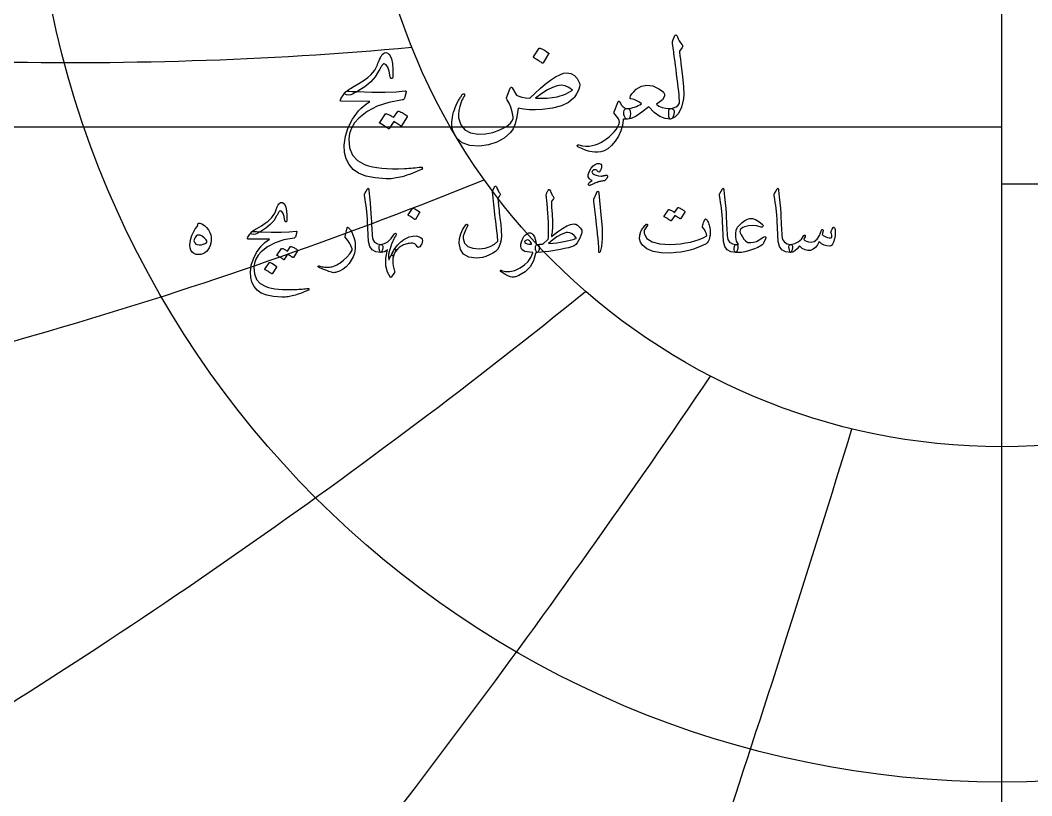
# Model space of a CAD drawing. Header units: millimetres. Extents: x -68 to 68, y -68 to 70.
# Drawn here: x -44.36 to 1.36, y -44.48 to -9.44 of the extents above; entities that cross this region are included whole.
import ezdxf

# ---------------------------------------------------------------- set-up
doc = ezdxf.new("R2010")
doc.units = ezdxf.units.MM
for name, color, linetype in [('ENGRAVE', 7, 'Continuous'), ('ENGRAVE_FINE', 8, 'Continuous'), ('TEXT', 5, 'Continuous')]:
    doc.layers.add(name, color=color, linetype=linetype)

msp = doc.modelspace()

# ---------------------------------------------------------------- linework, layer by layer
at = {"layer": 'ENGRAVE'}
for points in [[(0, -67), (0, 67)], [(0, -67), (0, 67)], [(0, -67), (0, -28.7086)], [(0, -67), (0, -28.7086)]]:
    msp.add_lwpolyline(points, dxfattribs=at)
for radius in [67, 43.8575, 28.7086]:
    msp.add_circle((0, 0), radius, dxfattribs=at)
for centre, radius, start, end in [((-41.879, 156.2947), 167.6466, 261.619044, 275.209733), ((-101.0447, 175.0146), 206.7937, 281.18357, 292.056121), ((-190.4067, 190.4067), 272.8239, 300.820642, 308.975055), ((-349.6354, 201.8621), 406.0994, 320.514464, 325.950739), ((-779.7159, 208.9242), 808.4118, 340.2472961, 342.9654338)]:
    msp.add_arc(centre, radius, start, end, dxfattribs=at)
at = {"layer": 'ENGRAVE_FINE'}
msp.add_lwpolyline([(-65.467, -14.2502), (0, -14.2502)], dxfattribs=at)
msp.add_arc((0, 410.0077), 426.843, 270, 278.890801, dxfattribs=at)
at = {"layer": 'TEXT'}
for points in [[(-14.8793, -10.396), (-14.8433, -10.3092), (-14.8154, -10.2403), (-14.7954, -10.1894), (-14.7835, -10.1565), (-14.7742, -10.1355), (-14.7622, -10.1205), (-14.7475, -10.1116), (-14.7302, -10.1086), (-14.7106, -10.1119), (-14.6943, -10.1219), (-14.6813, -10.1385), (-14.6717, -10.1618), (-14.6274, -10.2759), (-14.5746, -10.3787), (-14.513, -10.4702), (-14.4428, -10.5503), (-14.4232, -10.576), (-14.4175, -10.6049), (-14.4259, -10.6372), (-14.4481, -10.6728), (-14.5652, -10.8378), (-14.5573, -10.9116), (-14.5493, -10.9841), (-14.5413, -11.0553), (-14.5333, -11.1252), (-14.5253, -11.1937), (-14.5173, -11.2609), (-14.5094, -11.3268), (-14.5014, -11.3913), (-14.4279, -11.9888), (-14.3829, -12.4558), (-14.3666, -12.7925), (-14.379, -12.9987), (-14.4794, -13.373), (-14.6105, -13.6494), (-14.7722, -13.8281), (-14.9644, -13.9089), (-14.9698, -13.9089), (-14.9751, -13.9089), (-14.9804, -13.9089), (-14.9857, -13.9089), (-15.0173, -13.879), (-15.0376, -13.8104), (-15.0466, -13.7033), (-15.0443, -13.5576), (-15.0393, -13.5037), (-15.0243, -13.4645), (-14.9994, -13.4398), (-14.9644, -13.4299), (-14.8294, -13.4029), (-14.7169, -13.354), (-14.6271, -13.2832), (-14.5599, -13.1903), (-14.5644, -13.0789), (-14.5726, -12.9522), (-14.5844, -12.8101), (-14.5998, -12.6528), (-14.6186, -12.4808), (-14.6404, -12.2948), (-14.6652, -12.0949), (-14.693, -11.881), (-14.7186, -11.6707), (-14.7422, -11.4818), (-14.7638, -11.3141), (-14.7835, -11.1678), (-14.8004, -11.0427), (-14.8141, -10.9389), (-14.8244, -10.8564), (-14.8314, -10.7952), (-14.8846, -10.4918), (-14.8863, -10.4619), (-14.8859, -10.4359), (-14.8836, -10.414), (-14.8793, -10.396)], [(-29.7186, -12.7592), (-29.687, -12.7221), (-29.6508, -12.6854), (-29.6098, -12.6489), (-29.5643, -12.6128), (-29.514, -12.5767), (-29.4592, -12.5403), (-29.3996, -12.5036), (-29.3354, -12.4665), (-29.0506, -12.2981), (-28.8191, -12.1498), (-28.6408, -12.0214), (-28.5157, -11.9129), (-28.4189, -11.8061), (-28.3361, -11.6934), (-28.2672, -11.5746), (-28.2123, -11.4499), (-28.1886, -11.3875), (-28.1651, -11.3281), (-28.142, -11.2717), (-28.1192, -11.2183), (-28.0971, -11.1686), (-28.0759, -11.1232), (-28.0558, -11.0821), (-28.0367, -11.0453), (-27.9944, -10.9825), (-27.9475, -10.9376), (-27.896, -10.9106), (-27.8398, -10.9016), (-27.7849, -10.9106), (-27.732, -10.9376), (-27.6811, -10.9825), (-27.6322, -11.0453), (-27.5713, -11.1891), (-27.5324, -11.3966), (-27.5154, -11.6681), (-27.5204, -12.0034), (-27.5237, -12.0337), (-27.5337, -12.0553), (-27.5503, -12.0683), (-27.5736, -12.0726), (-27.5976, -12.0679), (-27.6162, -12.054), (-27.6295, -12.0307), (-27.6375, -11.9981), (-27.6784, -11.7419), (-27.7373, -11.559), (-27.8141, -11.4492), (-27.909, -11.4126), (-27.9332, -11.4169), (-27.9582, -11.4299), (-27.9838, -11.4515), (-28.0101, -11.4818), (-28.0217, -11.4999), (-28.0354, -11.5224), (-28.051, -11.5492), (-28.0686, -11.5803), (-28.0883, -11.6157), (-28.1099, -11.6554), (-28.1335, -11.6995), (-28.1591, -11.7479), (-28.3115, -11.9974), (-28.5184, -12.2296), (-28.7799, -12.4445), (-29.0959, -12.6421), (-29.0992, -12.6441), (-29.1092, -12.6501), (-29.1258, -12.6601), (-29.1491, -12.6741), (-29.1791, -12.692), (-29.2156, -12.714), (-29.2589, -12.7399), (-29.3088, -12.7699), (-29.4142, -12.8171), (-29.5177, -12.8311), (-29.6192, -12.8118), (-29.7186, -12.7592)], [(-20.9044, -10.71), (-20.8978, -10.7034), (-20.8885, -10.6994), (-20.8765, -10.698), (-20.8619, -10.6994), (-20.7584, -10.7413), (-20.6609, -10.7925), (-20.5694, -10.8531), (-20.484, -10.9229), (-20.4756, -10.9336), (-20.472, -10.9442), (-20.473, -10.9549), (-20.4786, -10.9655), (-20.7288, -11.37), (-20.7381, -11.3797), (-20.7501, -11.382), (-20.7647, -11.377), (-20.782, -11.3647), (-20.797, -11.3541), (-20.8206, -11.3381), (-20.8529, -11.3168), (-20.8938, -11.2902), (-20.944, -11.2582), (-21.0042, -11.221), (-21.0744, -11.1784), (-21.1546, -11.1305), (-21.1652, -11.1225), (-21.1706, -11.1145), (-21.1706, -11.1066), (-21.1652, -11.0986)], [(-19.659, -11.8171), (-19.4733, -11.8444), (-19.3156, -11.9316), (-19.1859, -12.0786), (-19.0841, -12.2855), (-19.0728, -12.3647), (-19.0815, -12.4532), (-19.1101, -12.551), (-19.1586, -12.6581), (-19.2145, -12.7612), (-19.2651, -12.847), (-19.3103, -12.9156), (-19.3502, -12.9668), (-19.5831, -13.1584), (-19.8985, -13.3074), (-20.2963, -13.4139), (-20.7767, -13.4778), (-21.0658, -13.4917), (-21.3422, -13.4857), (-21.606, -13.4598), (-21.8572, -13.4139), (-21.9164, -13.8041), (-21.9929, -14.1178), (-22.0867, -14.355), (-22.1978, -14.5157), (-22.4892, -14.7635), (-22.8206, -14.9481), (-23.1918, -15.0695), (-23.603, -15.1278), (-24.0358, -15.1075), (-24.3814, -14.9827), (-24.6399, -14.7535), (-24.8112, -14.4199), (-24.8258, -14.3681), (-24.8378, -14.3141), (-24.8471, -14.2577), (-24.8538, -14.199), (-24.8571, -14.1383), (-24.8565, -14.0759), (-24.8518, -14.0119), (-24.8431, -13.9461), (-24.8245, -13.8299), (-24.8006, -13.7153), (-24.7713, -13.6023), (-24.7367, -13.4911), (-24.6971, -13.3818), (-24.6529, -13.2748), (-24.604, -13.1702), (-24.5504, -13.0679), (-24.5266, -13.0263), (-24.5032, -12.9868), (-24.48, -12.9492), (-24.4573, -12.9136), (-24.4351, -12.88), (-24.414, -12.8484), (-24.3939, -12.8188), (-24.3748, -12.7911), (-24.3611, -12.7755), (-24.3468, -12.7659), (-24.3318, -12.7622), (-24.3162, -12.7645), (-24.2996, -12.7709), (-24.2869, -12.7792), (-24.2783, -12.7895), (-24.2736, -12.8018), (-24.2723, -12.8158), (-24.2736, -12.8311), (-24.2776, -12.8477), (-24.2843, -12.8657), (-24.3232, -12.9245), (-24.3601, -12.9894), (-24.3951, -13.0603), (-24.428, -13.1371), (-24.4972, -13.3337), (-24.5398, -13.519), (-24.5557, -13.693), (-24.5451, -13.8557), (-24.4456, -14.1647), (-24.2643, -14.3893), (-24.0012, -14.5293), (-23.6562, -14.5849), (-23.3229, -14.5692), (-22.9989, -14.5064), (-22.6842, -14.3962), (-22.3788, -14.2389), (-22.2866, -14.1734), (-22.2071, -14.0939), (-22.1403, -14.0004), (-22.086, -13.8929), (-22.0797, -13.878), (-22.0767, -13.8597), (-22.0771, -13.838), (-22.0807, -13.8131), (-22.1276, -13.5749), (-22.1885, -13.366), (-22.2634, -13.1864), (-22.3522, -13.036), (-22.3698, -13.0084), (-22.3801, -12.9841), (-22.3831, -12.9631), (-22.3788, -12.9455), (-22.2138, -12.5091), (-22.1902, -12.4761), (-22.1672, -12.4625), (-22.1449, -12.4681), (-22.1233, -12.4931), (-21.9264, -12.8284), (-21.8209, -12.8783), (-21.6855, -12.9162), (-21.5202, -12.9422), (-21.3249, -12.9561), (-21.0931, -12.7303), (-20.8605, -12.521), (-20.6273, -12.3284), (-20.3935, -12.1524), (-20.1699, -12.0057), (-19.973, -11.9009), (-19.8027, -11.8381), (-19.659, -11.8171)], [(-29.1438, -12.6687), (-28.4608, -12.6927), (-27.8704, -12.6953), (-27.3724, -12.6767), (-26.9669, -12.6368), (-26.9544, -12.6353), (-26.9436, -12.6361), (-26.9344, -12.6393), (-26.9269, -12.6448), (-26.9214, -12.6523), (-26.9183, -12.6614), (-26.9175, -12.6722), (-26.919, -12.6847), (-26.9294, -12.7333), (-26.9396, -12.7778), (-26.9494, -12.8184), (-26.9589, -12.855), (-26.968, -12.8876), (-26.9768, -12.9162), (-26.9853, -12.9408), (-26.9935, -12.9615), (-27.0108, -12.9944), (-27.0307, -13.0187), (-27.0533, -13.0343), (-27.0786, -13.0413), (-27.6934, -13.1528), (-28.2283, -13.3274), (-28.6834, -13.5653), (-29.0586, -13.8663), (-29.2482, -14.0829), (-29.386, -14.3121), (-29.4718, -14.5539), (-29.5057, -14.8084), (-29.4731, -15.2079), (-29.3434, -15.5336), (-29.1165, -15.7854), (-28.7925, -15.9634), (-28.6245, -16.0173), (-28.4399, -16.0619), (-28.2386, -16.0971), (-28.0207, -16.1231), (-27.7865, -16.1401), (-27.5364, -16.1484), (-27.2702, -16.148), (-26.9881, -16.1391), (-26.8878, -16.1334), (-26.7892, -16.1271), (-26.6922, -16.1201), (-26.5969, -16.1124), (-26.504, -16.1041), (-26.414, -16.0951), (-26.327, -16.0855), (-26.243, -16.0752), (-26.2174, -16.0739), (-26.1991, -16.0805), (-26.1881, -16.0951), (-26.1844, -16.1178), (-26.1864, -16.144), (-26.1924, -16.1643), (-26.2024, -16.1786), (-26.2164, -16.187), (-26.3667, -16.2505), (-26.5091, -16.308), (-26.6435, -16.3596), (-26.7699, -16.4052), (-26.888, -16.4451), (-26.9975, -16.4797), (-27.0983, -16.509), (-27.1904, -16.5329), (-27.2771, -16.5506), (-27.3614, -16.5662), (-27.4434, -16.5798), (-27.5231, -16.5915), (-27.6007, -16.6005), (-27.6768, -16.6061), (-27.7511, -16.6084), (-27.8238, -16.6074), (-28.3201, -16.5689), (-28.734, -16.485), (-29.0653, -16.3559), (-29.3141, -16.1816), (-29.4967, -15.9637), (-29.6242, -15.7093), (-29.6963, -15.4182), (-29.7133, -15.0905), (-29.6611, -14.684), (-29.5363, -14.2895), (-29.3391, -13.9069), (-29.0693, -13.5363), (-28.9638, -13.4242), (-28.8444, -13.3168), (-28.711, -13.214), (-28.5636, -13.1158), (-29.8517, -13.1052), (-29.8826, -13.0919), (-29.8956, -13.0679), (-29.8906, -13.0333), (-29.8677, -12.9881), (-29.8244, -12.9222), (-29.7852, -12.863), (-29.7499, -12.8104), (-29.7186, -12.7645), (-29.6914, -12.7256), (-29.6681, -12.694), (-29.6488, -12.6697), (-29.6335, -12.6528), (-29.5989, -12.6498), (-29.5057, -12.6514), (-29.354, -12.6578), (-29.1438, -12.6687)], [(-19.3981, -12.6049), (-19.5615, -12.4804), (-19.7321, -12.4053), (-19.9101, -12.3793), (-20.0954, -12.4026), (-20.2963, -12.4735), (-20.5265, -12.5902), (-20.786, -12.7529), (-21.0748, -12.9615), (-20.5488, -12.9631), (-20.0941, -12.9043), (-19.7105, -12.7848), (-19.3981, -12.6049)], [(-14.9644, -13.4299), (-14.8866, -13.4415), (-14.834, -13.4764), (-14.8068, -13.5346), (-14.8048, -13.6161), (-14.8307, -13.7422), (-14.866, -13.833), (-14.9105, -13.8886), (-14.9644, -13.9089), (-15.2096, -13.8866), (-15.4554, -13.7878), (-15.7019, -13.6125), (-15.9491, -13.3607), (-16.2608, -13.6025), (-16.5253, -13.7745), (-16.7425, -13.8766), (-16.9125, -13.9089), (-16.9687, -13.8963), (-17.015, -13.8583), (-17.0512, -13.7951), (-17.0775, -13.7066), (-17.0852, -13.5895), (-17.0602, -13.5044), (-17.0027, -13.4511), (-16.9125, -13.4299), (-16.8305, -13.4219), (-16.7495, -13.4086), (-16.6695, -13.3899), (-16.5905, -13.366), (-16.5125, -13.3364), (-16.4355, -13.3008), (-16.3595, -13.2592), (-16.2844, -13.2116), (-16.3766, -13.1365), (-16.488, -13.0759), (-16.6188, -13.03), (-16.7688, -12.9987), (-16.7824, -12.9931), (-16.7914, -12.9814), (-16.7957, -12.9638), (-16.7954, -12.9402), (-16.7701, -12.8587), (-16.7156, -12.7685), (-16.6317, -12.6697), (-16.5186, -12.5623), (-16.2828, -12.4209), (-16.0329, -12.3693), (-15.7691, -12.4076), (-15.4914, -12.5357), (-15.3736, -12.6175), (-15.2918, -12.698), (-15.2459, -12.7772), (-15.2359, -12.855), (-15.2652, -12.9389), (-15.337, -13.0307), (-15.4515, -13.1305), (-15.6085, -13.2382), (-15.4964, -13.3221), (-15.3517, -13.382), (-15.1743, -13.4179), (-14.9644, -13.4299)], [(-17.514, -13.5789), (-17.349, -13.1531), (-17.3307, -13.1192), (-17.313, -13.1025), (-17.2961, -13.1032), (-17.2798, -13.1211), (-17.2352, -13.1957), (-17.1919, -13.2595), (-17.15, -13.3128), (-17.1094, -13.3553), (-17.0649, -13.3879), (-17.0163, -13.4112), (-16.9637, -13.4252), (-16.9072, -13.4299), (-16.8513, -13.4445), (-16.8114, -13.4884), (-16.7874, -13.5616), (-16.7794, -13.6641), (-16.7874, -13.7672), (-16.8114, -13.8424), (-16.8513, -13.8896), (-16.9072, -13.9089), (-16.9501, -13.9109), (-16.9937, -13.9116), (-17.0379, -13.9109), (-17.0828, -13.9089), (-17.0905, -13.9109), (-17.0975, -13.9169), (-17.1038, -13.9269), (-17.1094, -13.9408), (-17.138, -14.1927), (-17.2079, -14.4372), (-17.319, -14.6743), (-17.4714, -14.9042), (-17.6414, -15.1041), (-17.8054, -15.2515), (-17.9634, -15.3463), (-18.1154, -15.3886), (-18.2584, -15.3995), (-18.3895, -15.4005), (-18.5086, -15.3916), (-18.6157, -15.3726), (-18.6681, -15.358), (-18.7242, -15.3407), (-18.7839, -15.3207), (-18.8473, -15.2981), (-18.914, -15.2721), (-18.9836, -15.2422), (-19.0563, -15.2083), (-19.132, -15.1703), (-19.151, -15.1617), (-19.1653, -15.1517), (-19.1749, -15.1404), (-19.1799, -15.1278), (-19.1832, -15.1108), (-19.1826, -15.0972), (-19.1779, -15.0868), (-19.1693, -15.0799), (-19.158, -15.0735), (-19.1453, -15.0705), (-19.1314, -15.0709), (-19.116, -15.0745), (-18.9484, -15.1085), (-18.7914, -15.1251), (-18.645, -15.1244), (-18.5093, -15.1065), (-18.375, -15.071), (-18.2438, -15.0233), (-18.1156, -14.9633), (-17.9903, -14.8909), (-17.8677, -14.8066), (-17.7475, -14.7106), (-17.6296, -14.603), (-17.514, -14.4837), (-17.4271, -14.375), (-17.3583, -14.2668), (-17.3074, -14.1594), (-17.2744, -14.0526), (-17.2841, -13.9781), (-17.3237, -13.8929), (-17.3932, -13.7971), (-17.4927, -13.6907), (-17.51, -13.6677), (-17.5193, -13.6414), (-17.5206, -13.6118), (-17.514, -13.5789)], [(-27.2969, -13.5576), (-27.2902, -13.5509), (-27.2809, -13.547), (-27.2689, -13.5456), (-27.2543, -13.547), (-27.2019, -13.5666), (-27.1511, -13.5882), (-27.1021, -13.6118), (-27.0547, -13.6374), (-27.0086, -13.6654), (-26.9635, -13.696), (-26.9195, -13.7293), (-26.8764, -13.7652), (-26.8681, -13.7762), (-26.8644, -13.7878), (-26.8654, -13.8001), (-26.871, -13.8131), (-27.1265, -14.2176), (-27.1335, -14.2229), (-27.1438, -14.2229), (-27.1575, -14.2176), (-27.1744, -14.207), (-27.1861, -14.1971), (-27.205, -14.1837), (-27.2313, -14.1665), (-27.2649, -14.1457), (-27.3062, -14.121), (-27.3554, -14.0919), (-27.4126, -14.0584), (-27.4778, -14.0207), (-27.6801, -14.3347), (-27.6894, -14.3443), (-27.7014, -14.3467), (-27.716, -14.3417), (-27.7333, -14.3294), (-27.7483, -14.3187), (-27.7719, -14.3028), (-27.8042, -14.2815), (-27.8451, -14.2549), (-27.8953, -14.2229), (-27.9555, -14.1857), (-28.0257, -14.1431), (-28.1059, -14.0952), (-28.1142, -14.0872), (-28.1179, -14.0792), (-28.1169, -14.0712), (-28.1112, -14.0632), (-27.8504, -13.6747), (-27.8438, -13.668), (-27.8344, -13.6641), (-27.8225, -13.6627), (-27.8078, -13.6641), (-27.7632, -13.6785), (-27.72, -13.6953), (-27.6781, -13.7145), (-27.6375, -13.7359), (-27.5982, -13.7594), (-27.5603, -13.7845), (-27.5237, -13.8113), (-27.4885, -13.8397)], [(-17.9544, -16.6899), (-18.0064, -16.6997), (-18.0547, -16.7089), (-18.0992, -16.7176), (-18.14, -16.7259), (-18.1768, -16.7339), (-18.2094, -16.7418), (-18.2377, -16.7498), (-18.2618, -16.7578), (-18.2862, -16.7669), (-18.3157, -16.7783), (-18.3501, -16.7919), (-18.3895, -16.8077), (-18.4339, -16.826), (-18.4833, -16.8471), (-18.5377, -16.8709), (-18.5971, -16.8975), (-18.6213, -16.9055), (-18.642, -16.9055), (-18.6592, -16.8975), (-18.6729, -16.8816), (-18.6812, -16.8424), (-18.658, -16.7967), (-18.6033, -16.7446), (-18.5173, -16.6859), (-18.5831, -16.6485), (-18.633, -16.6081), (-18.667, -16.5647), (-18.6849, -16.5183), (-18.6884, -16.4307), (-18.667, -16.3357), (-18.6205, -16.2331), (-18.5492, -16.1231), (-18.4641, -16.0245), (-18.3765, -15.9564), (-18.2865, -15.9187), (-18.1939, -15.9115), (-18.1423, -15.9245), (-18.1071, -15.9514), (-18.0884, -15.9923), (-18.0861, -16.0472), (-18.0951, -16.1066), (-18.1101, -16.161), (-18.131, -16.2104), (-18.158, -16.2548), (-18.1849, -16.286), (-18.2099, -16.2997), (-18.2328, -16.296), (-18.2538, -16.2748), (-18.2777, -16.2431), (-18.3057, -16.2199), (-18.3376, -16.2052), (-18.3735, -16.1989), (-18.4112, -16.1989), (-18.4444, -16.2069), (-18.4731, -16.2229), (-18.4973, -16.2468), (-18.515, -16.2758), (-18.5203, -16.3027), (-18.513, -16.3277), (-18.4933, -16.3506), (-18.4195, -16.4053), (-18.3296, -16.4454), (-18.2239, -16.4711), (-18.1021, -16.4824), (-18.0915, -16.482), (-18.0796, -16.4809), (-18.0665, -16.479), (-18.0522, -16.4764), (-18.0366, -16.4733), (-18.0198, -16.4699), (-18.0017, -16.4663), (-17.9823, -16.4624), (-17.9614, -16.4585), (-17.9424, -16.4549), (-17.9255, -16.4515), (-17.9105, -16.4484), (-17.8973, -16.4458), (-17.8855, -16.4439), (-17.8753, -16.4428), (-17.8666, -16.4424), (-17.8501, -16.4442), (-17.8366, -16.4494), (-17.8262, -16.4582), (-17.8187, -16.4704), (-17.8139, -16.4821), (-17.8117, -16.4933), (-17.8119, -16.5041), (-17.8147, -16.5143), (-17.8533, -16.5866), (-17.8895, -16.64), (-17.9232, -16.6745), (-17.9544, -16.6899)], [(-28.6608, -17.0572), (-28.653, -17.0452), (-28.6458, -17.0372), (-28.6391, -17.0332), (-28.6328, -17.0332), (-28.6233, -17.0385), (-28.6149, -17.0542), (-28.6074, -17.0804), (-28.6009, -17.1171), (-28.568, -17.4152), (-28.541, -17.6909), (-28.5201, -17.9442), (-28.5051, -18.1749), (-28.4955, -18.3723), (-28.4866, -18.5492), (-28.4785, -18.7056), (-28.4711, -18.8416), (-28.4648, -18.9571), (-28.4597, -19.0522), (-28.4558, -19.1268), (-28.4532, -19.1809), (-28.4178, -19.3431), (-28.3394, -19.4623), (-28.2182, -19.5387), (-28.054, -19.5721), (-28.0083, -19.5841), (-27.9791, -19.612), (-27.9664, -19.6559), (-27.9702, -19.7158), (-27.9889, -19.8101), (-28.0091, -19.8775), (-28.0308, -19.9179), (-28.054, -19.9314), (-28.285, -19.901), (-28.4552, -19.8096), (-28.5645, -19.6574), (-28.6129, -19.4444), (-28.6205, -19.3425), (-28.6273, -19.2403), (-28.6334, -19.1379), (-28.6388, -19.0352), (-28.6437, -18.9323), (-28.6483, -18.8291), (-28.6527, -18.7257), (-28.6568, -18.622), (-28.6643, -18.4243), (-28.6747, -18.2463), (-28.6882, -18.088), (-28.7047, -17.9494), (-28.7241, -17.8163), (-28.7466, -17.6745), (-28.772, -17.5239), (-28.8005, -17.3646), (-28.8042, -17.3359), (-28.8035, -17.3097), (-28.7982, -17.286), (-28.7885, -17.2648)], [(-22.9204, -16.9614), (-22.9134, -16.9492), (-22.9044, -16.9404), (-22.8934, -16.9352), (-22.8804, -16.9334), (-22.8675, -16.9357), (-22.8565, -16.9424), (-22.8475, -16.9537), (-22.8405, -16.9694), (-22.8033, -17.0609), (-22.7637, -17.14), (-22.7215, -17.2066), (-22.6769, -17.2608), (-22.6636, -17.2802), (-22.6599, -17.3027), (-22.6656, -17.3282), (-22.6808, -17.3566), (-22.6906, -17.3703), (-22.6998, -17.3835), (-22.7085, -17.3963), (-22.7168, -17.4085), (-22.7245, -17.42), (-22.7317, -17.4304), (-22.7385, -17.4399), (-22.7447, -17.4484), (-22.7552, -17.4639), (-22.7627, -17.4823), (-22.7672, -17.5038), (-22.7687, -17.5282), (-22.7639, -17.5972), (-22.7577, -17.6725), (-22.75, -17.7539), (-22.7407, -17.8416), (-22.7302, -17.9355), (-22.7188, -18.0357), (-22.7063, -18.1421), (-22.6928, -18.2548), (-22.6777, -18.3672), (-22.6644, -18.4728), (-22.6528, -18.5718), (-22.6429, -18.664), (-22.6346, -18.7497), (-22.6275, -18.8291), (-22.6216, -18.9023), (-22.617, -18.9693), (-22.6117, -19.1677), (-22.628, -19.3556), (-22.6656, -19.5329), (-22.7248, -19.6999), (-22.7824, -19.7979), (-22.8715, -19.8885), (-22.992, -19.9716), (-23.1439, -20.0472), (-23.3086, -20.1098), (-23.4633, -20.1539), (-23.608, -20.1796), (-23.7427, -20.1869), (-24.08, -20.1405), (-24.3215, -20.0132), (-24.4672, -19.8051), (-24.5171, -19.5162), (-24.4997, -19.3009), (-24.4433, -19.0901), (-24.348, -18.8838), (-24.2137, -18.6819), (-24.2035, -18.6702), (-24.1928, -18.663), (-24.1816, -18.6602), (-24.1698, -18.662), (-24.1574, -18.6667), (-24.1479, -18.6729), (-24.1414, -18.6807), (-24.1379, -18.6899), (-24.1354, -18.7036), (-24.1359, -18.7168), (-24.1394, -18.7296), (-24.1459, -18.7418), (-24.2375, -18.9202), (-24.3006, -19.0721), (-24.3353, -19.1976), (-24.3415, -19.2967), (-24.2749, -19.51), (-24.1309, -19.6589), (-23.9096, -19.7435), (-23.611, -19.7637), (-23.3418, -19.7345), (-23.113, -19.6669), (-22.9246, -19.5609), (-22.7767, -19.4164), (-22.7798, -19.3467), (-22.7851, -19.2652), (-22.7927, -19.1721), (-22.8026, -19.0671), (-22.815, -18.9502), (-22.83, -18.8211), (-22.8479, -18.6798), (-22.8685, -18.5262), (-22.8879, -18.3678), (-22.9064, -18.2119), (-22.9239, -18.0584), (-22.9403, -17.9075), (-22.9555, -17.759), (-22.9693, -17.6131), (-22.9815, -17.4696), (-22.9922, -17.3286), (-23.0082, -17.1929), (-23.0074, -17.1775), (-23.0052, -17.163), (-23.0014, -17.1495), (-22.9962, -17.137)], [(-20.4853, -17.1051), (-20.4758, -17.0949), (-20.4673, -17.0881), (-20.4598, -17.0849), (-20.4533, -17.0851), (-20.4456, -17.0886), (-20.4384, -17.0951), (-20.4316, -17.1046), (-20.4254, -17.1171), (-20.4001, -17.171), (-20.376, -17.2209), (-20.3532, -17.2668), (-20.3316, -17.3087), (-20.311, -17.3461), (-20.2912, -17.3785), (-20.2721, -17.406), (-20.2538, -17.4284), (-20.2403, -17.4469), (-20.2358, -17.4664), (-20.2403, -17.4868), (-20.2538, -17.5083), (-20.3336, -17.6081), (-20.3438, -17.6253), (-20.3506, -17.645), (-20.3538, -17.6672), (-20.3535, -17.6919), (-20.3406, -17.8803), (-20.3296, -18.0462), (-20.3206, -18.1897), (-20.3136, -18.3107), (-20.3084, -18.4095), (-20.3046, -18.4863), (-20.3024, -18.5412), (-20.3017, -18.5741), (-20.3025, -18.6714), (-20.3051, -18.7638), (-20.3095, -18.8511), (-20.3156, -18.9334), (-20.3232, -19.0108), (-20.3321, -19.0831), (-20.3422, -19.1505), (-20.3535, -19.2128), (-20.0823, -19.0053), (-19.8476, -18.8456), (-19.6492, -18.7338), (-19.4873, -18.6699), (-19.4152, -18.653), (-19.3506, -18.646), (-19.2934, -18.649), (-19.2438, -18.662), (-19.1737, -18.6984), (-19.1071, -18.7558), (-19.0439, -18.8341), (-18.9843, -18.9334), (-18.9751, -18.9571), (-18.9713, -18.9843), (-18.9731, -19.015), (-18.9803, -19.0492), (-19.02, -19.1719), (-19.0671, -19.2887), (-19.1218, -19.3995), (-19.1839, -19.5043), (-19.2443, -19.5716), (-19.3296, -19.63), (-19.4399, -19.6794), (-19.5751, -19.7198), (-19.7561, -19.7599), (-19.9359, -19.7962), (-20.1144, -19.8287), (-20.2917, -19.8575), (-20.4674, -19.8824), (-20.6415, -19.9029), (-20.8137, -19.9193), (-20.9843, -19.9314), (-21.0035, -19.9259), (-21.0212, -19.9094), (-21.0374, -19.882), (-21.0521, -19.8436), (-21.0651, -19.7964), (-21.0721, -19.7508), (-21.0731, -19.7066), (-21.0681, -19.6639), (-21.0569, -19.6268), (-21.0392, -19.5991), (-21.015, -19.5809), (-20.9843, -19.5721), (-20.9435, -19.5699), (-20.9049, -19.5671), (-20.8686, -19.5639), (-20.8346, -19.5601), (-20.8028, -19.5564), (-20.7732, -19.5532), (-20.7459, -19.5504), (-20.7208, -19.5482), (-20.4973, -19.3326), (-20.4953, -19.3232), (-20.4933, -19.3111), (-20.4913, -19.2963), (-20.4893, -19.2787), (-20.4873, -19.2584), (-20.4853, -19.2353), (-20.4833, -19.2095), (-20.4813, -19.1809), (-20.4795, -19.1498), (-20.4783, -19.1165), (-20.4775, -19.081), (-20.4773, -19.0432), (-20.4773, -19.0034), (-20.4773, -18.9619), (-20.4773, -18.9186), (-20.4773, -18.8735), (-20.4778, -18.8226), (-20.4793, -18.7618), (-20.4818, -18.6909), (-20.4853, -18.6101), (-20.4898, -18.5197), (-20.4953, -18.4204), (-20.5017, -18.3122), (-20.5092, -18.1949), (-20.5264, -17.9347), (-20.5422, -17.7288), (-20.5564, -17.5774), (-20.5691, -17.4803), (-20.5793, -17.418), (-20.5861, -17.3706), (-20.5893, -17.3381), (-20.5891, -17.3207), (-20.577, -17.2877), (-20.5646, -17.2568), (-20.552, -17.2279), (-20.5392, -17.2009), (-20.5261, -17.1755), (-20.5127, -17.151), (-20.4991, -17.1276), (-20.4853, -17.1051)], [(-18.3177, -17.2568), (-18.2795, -17.1829), (-18.2488, -17.157), (-18.2256, -17.179), (-18.2099, -17.2488), (-18.1181, -18.2268), (-18.0634, -18.8271), (-18.0512, -19.3067), (-18.0814, -19.6654), (-18.154, -19.9034), (-18.1672, -19.9229), (-18.1789, -19.9334), (-18.1892, -19.9349), (-18.1979, -19.9274), (-18.2049, -19.9157), (-18.2099, -19.9005), (-18.2129, -19.8817), (-18.2139, -19.8595), (-18.2139, -19.6866), (-18.2219, -19.5033), (-18.2378, -19.3094), (-18.2618, -19.1051), (-18.267, -19.0517), (-18.2827, -18.9075), (-18.3089, -18.6724), (-18.3456, -18.3466), (-18.4334, -17.6241), (-18.4354, -17.5856), (-18.4334, -17.5502), (-18.4274, -17.5178), (-18.4175, -17.4883)], [(-12.6172, -17.0572), (-12.6094, -17.0452), (-12.6022, -17.0372), (-12.5955, -17.0332), (-12.5892, -17.0332), (-12.5798, -17.0385), (-12.5713, -17.0542), (-12.5638, -17.0804), (-12.5573, -17.1171), (-12.5244, -17.4152), (-12.4974, -17.6909), (-12.4765, -17.9442), (-12.4615, -18.1749), (-12.4519, -18.3723), (-12.443, -18.5492), (-12.4349, -18.7056), (-12.4276, -18.8416), (-12.4212, -18.9571), (-12.4161, -19.0522), (-12.4122, -19.1268), (-12.4096, -19.1809), (-12.3742, -19.3431), (-12.2958, -19.4623), (-12.1746, -19.5387), (-12.0104, -19.5721), (-11.9647, -19.5841), (-11.9356, -19.612), (-11.9228, -19.6559), (-11.9266, -19.7158), (-11.9453, -19.8101), (-11.9655, -19.8775), (-11.9872, -19.9179), (-12.0104, -19.9314), (-12.2414, -19.901), (-12.4116, -19.8096), (-12.5209, -19.6574), (-12.5693, -19.4444), (-12.5769, -19.3425), (-12.5837, -19.2403), (-12.5899, -19.1379), (-12.5952, -19.0352), (-12.6001, -18.9323), (-12.6047, -18.8291), (-12.6091, -18.7257), (-12.6132, -18.622), (-12.6207, -18.4243), (-12.6311, -18.2463), (-12.6446, -18.088), (-12.6611, -17.9494), (-12.6805, -17.8163), (-12.703, -17.6745), (-12.7285, -17.5239), (-12.7569, -17.3646), (-12.7606, -17.3359), (-12.7599, -17.3097), (-12.7546, -17.286), (-12.7449, -17.2648)], [(-10.1462, -17.0572), (-10.1384, -17.0452), (-10.1312, -17.0372), (-10.1245, -17.0332), (-10.1182, -17.0332), (-10.1087, -17.0385), (-10.1003, -17.0542), (-10.0928, -17.0804), (-10.0863, -17.1171), (-10.0534, -17.4152), (-10.0264, -17.6909), (-10.0055, -17.9442), (-9.9905, -18.1749), (-9.9809, -18.3723), (-9.972, -18.5492), (-9.9639, -18.7056), (-9.9566, -18.8416), (-9.9502, -18.9571), (-9.9451, -19.0522), (-9.9412, -19.1268), (-9.9386, -19.1809), (-9.9032, -19.3431), (-9.8248, -19.4623), (-9.7036, -19.5387), (-9.5394, -19.5721), (-9.4937, -19.5841), (-9.4645, -19.612), (-9.4518, -19.6559), (-9.4556, -19.7158), (-9.4743, -19.8101), (-9.4945, -19.8775), (-9.5162, -19.9179), (-9.5394, -19.9314), (-9.7704, -19.901), (-9.9406, -19.8096), (-10.0499, -19.6574), (-10.0983, -19.4444), (-10.1059, -19.3425), (-10.1127, -19.2403), (-10.1188, -19.1379), (-10.1242, -19.0352), (-10.1291, -18.9323), (-10.1337, -18.8291), (-10.1381, -18.7257), (-10.1422, -18.622), (-10.1497, -18.4243), (-10.1601, -18.2463), (-10.1736, -18.088), (-10.1901, -17.9494), (-10.2095, -17.8163), (-10.232, -17.6745), (-10.2574, -17.5239), (-10.2859, -17.3646), (-10.2896, -17.3359), (-10.2889, -17.3097), (-10.2836, -17.286), (-10.2739, -17.2648)], [(-33.9581, -19.0691), (-33.9344, -19.0413), (-33.9072, -19.0137), (-33.8765, -18.9864), (-33.8423, -18.9594), (-33.8046, -18.9323), (-33.7635, -18.905), (-33.7188, -18.8774), (-33.6706, -18.8496), (-33.4571, -18.7233), (-33.2834, -18.6121), (-33.1497, -18.5158), (-33.0559, -18.4344), (-32.9833, -18.3543), (-32.9212, -18.2697), (-32.8695, -18.1807), (-32.8283, -18.0871), (-32.8105, -18.0403), (-32.7929, -17.9958), (-32.7756, -17.9535), (-32.7585, -17.9135), (-32.7419, -17.8762), (-32.7261, -17.8421), (-32.711, -17.8113), (-32.6966, -17.7837), (-32.6649, -17.7366), (-32.6297, -17.7029), (-32.5911, -17.6827), (-32.5489, -17.6759), (-32.5077, -17.6827), (-32.4681, -17.7029), (-32.4299, -17.7366), (-32.3932, -17.7837), (-32.3476, -17.8915), (-32.3184, -18.0472), (-32.3057, -18.2508), (-32.3094, -18.5023), (-32.3119, -18.525), (-32.3194, -18.5412), (-32.3318, -18.5509), (-32.3493, -18.5542), (-32.3673, -18.5507), (-32.3812, -18.5402), (-32.3912, -18.5227), (-32.3972, -18.4983), (-32.4279, -18.3062), (-32.4721, -18.169), (-32.5297, -18.0866), (-32.6008, -18.0592), (-32.619, -18.0624), (-32.6377, -18.0721), (-32.6569, -18.0884), (-32.6767, -18.1111), (-32.6854, -18.1247), (-32.6956, -18.1415), (-32.7073, -18.1616), (-32.7206, -18.1849), (-32.7353, -18.2115), (-32.7515, -18.2413), (-32.7692, -18.2744), (-32.7884, -18.3107), (-32.9027, -18.4978), (-33.0579, -18.6719), (-33.254, -18.8331), (-33.491, -18.9813), (-33.4935, -18.9828), (-33.501, -18.9873), (-33.5135, -18.9948), (-33.5309, -19.0053), (-33.5534, -19.0187), (-33.5808, -19.0352), (-33.6133, -19.0547), (-33.6507, -19.0771), (-33.7298, -19.1125), (-33.8074, -19.123), (-33.8835, -19.1086), (-33.9581, -19.0691)], [(-26.6289, -17.9434), (-26.6239, -17.9384), (-26.6169, -17.9354), (-26.6079, -17.9344), (-26.5969, -17.9354), (-26.5193, -17.9669), (-26.4462, -18.0053), (-26.3776, -18.0507), (-26.3135, -18.1031), (-26.3073, -18.1111), (-26.3045, -18.1191), (-26.3053, -18.127), (-26.3095, -18.135), (-26.4971, -18.4384), (-26.5041, -18.4456), (-26.5131, -18.4474), (-26.5241, -18.4436), (-26.5371, -18.4344), (-26.5483, -18.4264), (-26.566, -18.4145), (-26.5902, -18.3985), (-26.6209, -18.3785), (-26.6586, -18.3546), (-26.7037, -18.3266), (-26.7564, -18.2947), (-26.8165, -18.2588), (-26.8245, -18.2528), (-26.8285, -18.2468), (-26.8285, -18.2408), (-26.8245, -18.2348)], [(-14.6451, -17.9155), (-14.6401, -17.9105), (-14.6331, -17.9075), (-14.6241, -17.9065), (-14.6131, -17.9075), (-14.5738, -17.9222), (-14.5358, -17.9384), (-14.499, -17.9561), (-14.4634, -17.9753), (-14.4289, -17.9963), (-14.3951, -18.0193), (-14.362, -18.0442), (-14.3297, -18.0711), (-14.3235, -18.0794), (-14.3207, -18.0881), (-14.3215, -18.0973), (-14.3257, -18.1071), (-14.5173, -18.4105), (-14.5226, -18.4145), (-14.5303, -18.4145), (-14.5405, -18.4105), (-14.5533, -18.4025), (-14.562, -18.3951), (-14.5762, -18.385), (-14.5959, -18.3722), (-14.6211, -18.3566), (-14.6521, -18.338), (-14.689, -18.3162), (-14.7319, -18.2911), (-14.7808, -18.2628), (-14.9325, -18.4983), (-14.9395, -18.5055), (-14.9485, -18.5073), (-14.9594, -18.5035), (-14.9724, -18.4943), (-14.9836, -18.4863), (-15.0014, -18.4743), (-15.0256, -18.4584), (-15.0563, -18.4384), (-15.0939, -18.4145), (-15.1391, -18.3865), (-15.1917, -18.3546), (-15.2519, -18.3186), (-15.2581, -18.3127), (-15.2608, -18.3067), (-15.2601, -18.3007), (-15.2558, -18.2947), (-15.0602, -18.0033), (-15.0553, -17.9983), (-15.0483, -17.9953), (-15.0393, -17.9943), (-15.0283, -17.9953), (-14.9949, -18.0062), (-14.9624, -18.0188), (-14.931, -18.0331), (-14.9006, -18.0492), (-14.8711, -18.0668), (-14.8427, -18.0856), (-14.8152, -18.1057), (-14.7888, -18.127)], [(-36.3173, -18.63), (-36.2831, -18.6143), (-36.2444, -18.6111), (-36.2013, -18.6203), (-36.1536, -18.642), (-36.0351, -18.7213), (-35.9351, -18.8117), (-35.8535, -18.9129), (-35.7904, -19.0252), (-35.7467, -19.1422), (-35.7235, -19.2617), (-35.7208, -19.3837), (-35.7385, -19.5082), (-35.7707, -19.6218), (-35.8153, -19.7228), (-35.8724, -19.8114), (-35.9421, -19.8875), (-36.0206, -19.9486), (-36.1047, -19.9923), (-36.1943, -20.0185), (-36.2894, -20.0272), (-36.4136, -20.0182), (-36.5149, -19.9833), (-36.5932, -19.9224), (-36.6486, -19.8356), (-36.6818, -19.73), (-36.6935, -19.609), (-36.6838, -19.4726), (-36.6526, -19.3206), (-36.602, -19.1629), (-36.5339, -19.0132), (-36.4483, -18.8715), (-36.3452, -18.7378), (-36.3417, -18.7316), (-36.3393, -18.7208), (-36.3378, -18.7056), (-36.3373, -18.6859), (-36.336, -18.6645), (-36.3323, -18.648), (-36.326, -18.6365), (-36.3173, -18.63)], [(-13.3437, -18.4464), (-13.3169, -18.4801), (-13.2923, -18.5172), (-13.27, -18.5579), (-13.2499, -18.6021), (-13.2321, -18.6495), (-13.2165, -18.6999), (-13.2031, -18.7533), (-13.192, -18.8097), (-13.1775, -18.9229), (-13.1741, -19.0352), (-13.1815, -19.1465), (-13.2, -19.2568), (-13.2279, -19.3551), (-13.2639, -19.4344), (-13.3078, -19.4948), (-13.3597, -19.5362), (-13.5243, -19.6233), (-13.699, -19.7009), (-13.8836, -19.769), (-14.0782, -19.8276), (-14.2828, -19.8763), (-14.4974, -19.9144), (-14.7219, -19.9421), (-14.9565, -19.9593), (-15.3961, -19.9548), (-15.7568, -19.8935), (-16.0388, -19.7752), (-16.2419, -19.6001), (-16.3252, -19.4631), (-16.3636, -19.3156), (-16.3571, -19.1577), (-16.3057, -18.9893), (-16.2884, -18.953), (-16.2683, -18.9159), (-16.2455, -18.8781), (-16.2199, -18.8396), (-16.1916, -18.8003), (-16.1605, -18.7603), (-16.1267, -18.7195), (-16.0902, -18.6779), (-16.0779, -18.6662), (-16.0652, -18.659), (-16.052, -18.6562), (-16.0383, -18.658), (-16.029, -18.6615), (-16.0213, -18.6679), (-16.0151, -18.6774), (-16.0103, -18.6899), (-16.0081, -18.7016), (-16.0093, -18.7129), (-16.0141, -18.7236), (-16.0223, -18.7338), (-16.0565, -18.7745), (-16.0872, -18.8166), (-16.1144, -18.8603), (-16.1381, -18.9055), (-16.1543, -18.9486), (-16.163, -18.9903), (-16.1643, -19.0305), (-16.158, -19.0691), (-16.0333, -19.2949), (-15.7988, -19.4534), (-15.4544, -19.5444), (-15.0004, -19.5681), (-14.7507, -19.5585), (-14.5128, -19.5377), (-14.2867, -19.5056), (-14.0722, -19.4623), (-13.8693, -19.4078), (-13.6775, -19.3421), (-13.497, -19.2651), (-13.3277, -19.1769), (-13.3442, -19.0946), (-13.3816, -19.0033), (-13.44, -18.903), (-13.5194, -18.7937), (-13.5218, -18.7832), (-13.5214, -18.7638), (-13.5179, -18.7353), (-13.5114, -18.6979), (-13.5096, -18.6941), (-13.5084, -18.6909), (-13.5076, -18.6882), (-13.5074, -18.6859), (-13.4944, -18.635), (-13.4754, -18.5781), (-13.4505, -18.5153), (-13.4196, -18.4464), (-13.4058, -18.4254), (-13.3886, -18.4184), (-13.3679, -18.4254), (-13.3437, -18.4464)], [(-10.6651, -19.2807), (-10.7729, -19.5202), (-10.7866, -19.5439), (-10.7998, -19.5631), (-10.8126, -19.5779), (-10.8248, -19.5881), (-10.8869, -19.6306), (-10.9535, -19.6704), (-11.0246, -19.7075), (-11.1002, -19.7418), (-11.1801, -19.7738), (-11.2639, -19.8041), (-11.3517, -19.8327), (-11.4435, -19.8595), (-11.6152, -19.9015), (-11.7669, -19.9274), (-11.8986, -19.9374), (-12.0104, -19.9314), (-12.0531, -19.9119), (-12.0813, -19.8735), (-12.095, -19.8161), (-12.0942, -19.7398), (-12.084, -19.6709), (-12.0693, -19.62), (-12.0501, -19.5871), (-12.0264, -19.5721), (-12.0224, -19.5721), (-12.0184, -19.5721), (-12.0144, -19.5721), (-12.0104, -19.5721), (-11.9807, -19.5751), (-11.9515, -19.5761), (-11.9228, -19.5751), (-11.8946, -19.5721), (-11.943, -19.5005), (-11.9805, -19.4214), (-12.0069, -19.3348), (-12.0224, -19.2408), (-12.0246, -19.0724), (-11.9954, -18.9224), (-11.9348, -18.7909), (-11.8427, -18.6779), (-11.7242, -18.5724), (-11.6082, -18.4913), (-11.4947, -18.4347), (-11.3837, -18.4025), (-11.2639, -18.4027), (-11.1282, -18.4474), (-10.9765, -18.5365), (-10.8088, -18.6699), (-10.7899, -18.6906), (-10.7809, -18.7129), (-10.7819, -18.7366), (-10.7929, -18.7618), (-10.8086, -18.7812), (-10.8278, -18.7917), (-10.8505, -18.7932), (-10.8767, -18.7857), (-11.0646, -18.7313), (-11.2529, -18.7119), (-11.4418, -18.7273), (-11.6312, -18.7777), (-11.7063, -18.8094), (-11.7639, -18.8446), (-11.8041, -18.8833), (-11.8268, -18.9254), (-11.8323, -18.9788), (-11.8168, -19.0472), (-11.7804, -19.1305), (-11.723, -19.2288), (-11.6531, -19.3281), (-11.5873, -19.4025), (-11.5254, -19.4519), (-11.4675, -19.4763), (-11.3415, -19.4888), (-11.215, -19.4743), (-11.088, -19.4329), (-10.9605, -19.3645), (-10.8448, -19.2847), (-10.7849, -19.2468), (-10.737, -19.2248), (-10.701, -19.2188), (-10.6771, -19.2288), (-10.6674, -19.241), (-10.6621, -19.2538), (-10.6614, -19.267), (-10.6651, -19.2807)], [(-35.9381, -19.4883), (-35.9213, -19.4673), (-35.9191, -19.4404), (-35.9313, -19.4075), (-35.958, -19.3685), (-36.0506, -19.2677), (-36.1407, -19.1969), (-36.2282, -19.156), (-36.3133, -19.145), (-36.3537, -19.1522), (-36.3911, -19.1739), (-36.4256, -19.2101), (-36.457, -19.2607), (-36.4822, -19.3154), (-36.4979, -19.3635), (-36.5042, -19.4052), (-36.5009, -19.4404), (-36.473, -19.505), (-36.4251, -19.5512), (-36.3572, -19.5789), (-36.2694, -19.5881), (-36.1723, -19.5818), (-36.0848, -19.5631), (-36.0067, -19.5319), (-35.9381, -19.4883)], [(-33.5269, -19.0013), (-33.0147, -19.0192), (-32.5719, -19.0212), (-32.1984, -19.0073), (-31.8942, -18.9773), (-31.8849, -18.9762), (-31.8768, -18.9768), (-31.8699, -18.9792), (-31.8643, -18.9833), (-31.8602, -18.9889), (-31.8578, -18.9958), (-31.8572, -19.0039), (-31.8583, -19.0132), (-31.8662, -19.0497), (-31.8738, -19.0831), (-31.8811, -19.1135), (-31.8882, -19.141), (-31.8951, -19.1654), (-31.9017, -19.1869), (-31.9081, -19.2054), (-31.9142, -19.2208), (-31.9272, -19.2455), (-31.9421, -19.2637), (-31.9591, -19.2755), (-31.9781, -19.2807), (-32.4391, -19.3643), (-32.8403, -19.4953), (-33.1816, -19.6737), (-33.4631, -19.8995), (-33.6053, -20.0619), (-33.7086, -20.2338), (-33.7729, -20.4152), (-33.7984, -20.606), (-33.7739, -20.9057), (-33.6766, -21.1499), (-33.5065, -21.3388), (-33.2635, -21.4723), (-33.1375, -21.5127), (-32.999, -21.5461), (-32.8481, -21.5726), (-32.6846, -21.592), (-32.509, -21.6048), (-32.3214, -21.611), (-32.1218, -21.6107), (-31.9102, -21.604), (-31.835, -21.5998), (-31.761, -21.595), (-31.6883, -21.5898), (-31.6168, -21.5841), (-31.5471, -21.5778), (-31.4796, -21.5711), (-31.4143, -21.5638), (-31.3513, -21.5561), (-31.3321, -21.5551), (-31.3184, -21.5601), (-31.3102, -21.5711), (-31.3074, -21.588), (-31.3089, -21.6078), (-31.3134, -21.623), (-31.3209, -21.6337), (-31.3314, -21.6399), (-31.4441, -21.6876), (-31.5509, -21.7308), (-31.6517, -21.7694), (-31.7465, -21.8036), (-31.8351, -21.8335), (-31.9172, -21.8595), (-31.9928, -21.8815), (-32.0619, -21.8994), (-32.1269, -21.9126), (-32.1901, -21.9244), (-32.2516, -21.9346), (-32.3114, -21.9433), (-32.3696, -21.9501), (-32.4267, -21.9543), (-32.4824, -21.9561), (-32.5369, -21.9553), (-32.9092, -21.9264), (-33.2196, -21.8635), (-33.4681, -21.7667), (-33.6547, -21.6359), (-33.7917, -21.4725), (-33.8872, -21.2817), (-33.9413, -21.0634), (-33.9541, -20.8176), (-33.9149, -20.5127), (-33.8213, -20.2168), (-33.6734, -19.9299), (-33.471, -19.652), (-33.392, -19.5679), (-33.3024, -19.4873), (-33.2023, -19.4102), (-33.0918, -19.3366), (-34.0579, -19.3286), (-34.0811, -19.3186), (-34.0908, -19.3007), (-34.0871, -19.2747), (-34.0698, -19.2408), (-34.0374, -19.1914), (-34.008, -19.147), (-33.9815, -19.1076), (-33.9581, -19.0731), (-33.9376, -19.0439), (-33.9201, -19.0202), (-33.9057, -19.002), (-33.8942, -18.9893), (-33.8682, -18.987), (-33.7984, -18.9883), (-33.6846, -18.993), (-33.5269, -19.0013)], [(-29.5789, -18.8176), (-29.5767, -18.8104), (-29.5739, -18.8047), (-29.5707, -18.8004), (-29.5669, -18.7977), (-29.5557, -18.7967), (-29.542, -18.8017), (-29.5258, -18.8127), (-29.5071, -18.8296), (-29.4342, -18.9162), (-29.3713, -19.0162), (-29.3184, -19.1298), (-29.2755, -19.2568), (-29.2421, -19.3935), (-29.2216, -19.5282), (-29.2141, -19.6609), (-29.2196, -19.7917), (-29.2551, -19.9638), (-29.3134, -20.129), (-29.3948, -20.2872), (-29.4991, -20.4384), (-29.6238, -20.5753), (-29.7665, -20.6869), (-29.9272, -20.7729), (-30.1058, -20.8336), (-30.1537, -20.8438), (-30.2017, -20.8465), (-30.2496, -20.8418), (-30.2975, -20.8296), (-30.4079, -20.791), (-30.5075, -20.7552), (-30.5965, -20.7222), (-30.6747, -20.6919), (-30.7419, -20.6643), (-30.7979, -20.6395), (-30.8427, -20.6174), (-30.8763, -20.598), (-30.8833, -20.5921), (-30.8883, -20.5861), (-30.8913, -20.5801), (-30.8923, -20.5741), (-30.8915, -20.5664), (-30.8893, -20.5591), (-30.8855, -20.5524), (-30.8803, -20.5461), (-30.8735, -20.5414), (-30.8653, -20.5392), (-30.8556, -20.5394), (-30.8444, -20.5422), (-30.776, -20.5605), (-30.7106, -20.5756), (-30.6483, -20.5874), (-30.5889, -20.596), (-30.532, -20.6014), (-30.4771, -20.6035), (-30.4242, -20.6024), (-30.3733, -20.598), (-30.3225, -20.5899), (-30.27, -20.5776), (-30.2157, -20.561), (-30.1597, -20.5402), (-30.102, -20.5148), (-30.0425, -20.4848), (-29.9812, -20.45), (-29.9182, -20.4104), (-29.7413, -20.2832), (-29.5899, -20.145), (-29.4639, -19.9958), (-29.3633, -19.8356), (-29.3569, -19.8226), (-29.3534, -19.8076), (-29.3529, -19.7907), (-29.3554, -19.7717), (-29.3973, -19.6597), (-29.4631, -19.5352), (-29.553, -19.3982), (-29.6667, -19.2488), (-29.6717, -19.2393), (-29.6747, -19.2308), (-29.6757, -19.2233), (-29.6747, -19.2168)], [(-27.4153, -19.8995), (-27.4592, -19.9938), (-27.4911, -20.0931), (-27.5111, -20.1974), (-27.5191, -20.3066), (-27.5156, -20.4204), (-27.5011, -20.5382), (-27.4757, -20.6599), (-27.4392, -20.7857), (-27.4347, -20.8024), (-27.4332, -20.8166), (-27.4347, -20.8283), (-27.4392, -20.8376), (-27.5829, -21.0411), (-27.5962, -21.0559), (-27.6079, -21.0641), (-27.6181, -21.0659), (-27.6269, -21.0611), (-27.7636, -20.8268), (-27.8304, -20.5392), (-27.8274, -20.1981), (-27.7546, -19.8036), (-27.8242, -19.8595), (-27.8973, -19.8995), (-27.9739, -19.9234), (-28.054, -19.9314), (-28.0712, -19.9262), (-28.0869, -19.9104), (-28.1011, -19.8842), (-28.1139, -19.8476), (-28.1211, -19.8255), (-28.1268, -19.8032), (-28.1311, -19.7806), (-28.1338, -19.7577), (-28.1358, -19.7349), (-28.1378, -19.7123), (-28.1398, -19.69), (-28.1418, -19.6679), (-28.1393, -19.6275), (-28.1239, -19.5981), (-28.0954, -19.5796), (-28.054, -19.5721), (-27.8911, -19.5357), (-27.7376, -19.4464), (-27.5937, -19.3042), (-27.4592, -19.1091), (-27.441, -19.0844), (-27.4223, -19.0701), (-27.4031, -19.0664), (-27.3833, -19.0731), (-27.3689, -19.0859), (-27.3614, -19.1001), (-27.3609, -19.1158), (-27.3674, -19.133), (-27.4027, -19.1954), (-27.4367, -19.2588), (-27.4695, -19.3231), (-27.5011, -19.3885), (-27.5314, -19.4549), (-27.5605, -19.5222), (-27.5883, -19.5906), (-27.6149, -19.6599), (-27.6738, -19.8488), (-27.7067, -20.0122), (-27.7137, -20.1502), (-27.6947, -20.2627), (-27.693, -20.2662), (-27.6917, -20.2687), (-27.691, -20.2702), (-27.6907, -20.2707), (-27.6905, -20.2702), (-27.6897, -20.2687), (-27.6885, -20.2662), (-27.6867, -20.2627), (-27.6624, -20.2055), (-27.6373, -20.1495), (-27.6115, -20.0947), (-27.5849, -20.0412), (-27.5574, -19.9887), (-27.5286, -19.9369), (-27.4985, -19.8859), (-27.4672, -19.8356), (-27.4445, -19.8007), (-27.4243, -19.7797), (-27.4065, -19.7727), (-27.3913, -19.7797), (-27.3838, -19.7947), (-27.3853, -19.8196), (-27.3958, -19.8545), (-27.4153, -19.8995)], [(-26.4093, -19.6839), (-26.461, -19.6031), (-26.5281, -19.5482), (-26.6107, -19.5192), (-26.7087, -19.5162), (-26.7643, -19.5233), (-26.8195, -19.5327), (-26.8741, -19.5443), (-26.9283, -19.5581), (-26.9819, -19.5747), (-27.0351, -19.5946), (-27.0877, -19.6177), (-27.1398, -19.644), (-27.2292, -19.7039), (-27.3135, -19.7877), (-27.3928, -19.8955), (-27.4672, -20.0272), (-27.4884, -20.0569), (-27.5081, -20.0741), (-27.5263, -20.0788), (-27.543, -20.0711), (-27.557, -20.0556), (-27.563, -20.0372), (-27.561, -20.0157), (-27.551, -19.9913), (-27.5358, -19.9591), (-27.5221, -19.9304), (-27.5098, -19.9052), (-27.4991, -19.8835), (-27.4896, -19.865), (-27.4811, -19.8496), (-27.4737, -19.8371), (-27.4672, -19.8276), (-27.4085, -19.7393), (-27.3484, -19.6579), (-27.2868, -19.5836), (-27.2237, -19.5162), (-27.159, -19.4556), (-27.0929, -19.4015), (-27.0253, -19.3538), (-26.9562, -19.3126), (-26.7788, -19.2321), (-26.6139, -19.1899), (-26.4615, -19.1861), (-26.3215, -19.2208), (-26.2619, -19.251), (-26.2187, -19.2897), (-26.192, -19.3368), (-26.1818, -19.3925), (-26.1878, -19.4683), (-26.2097, -19.5402), (-26.2476, -19.608), (-26.3015, -19.6719), (-26.3367, -19.6996), (-26.3664, -19.7108), (-26.3906, -19.7056), (-26.4093, -19.6839)], [(-21.0641, -19.9753), (-21.1577, -20.3039), (-21.3146, -20.5791), (-21.5349, -20.8009), (-21.8186, -20.9693), (-21.8583, -20.9864), (-21.8974, -21.0017), (-21.9361, -21.0153), (-21.9743, -21.0272), (-22.0117, -21.037), (-22.0481, -21.0446), (-22.0836, -21.05), (-22.118, -21.0531), (-22.2038, -21.0409), (-22.3176, -20.9962), (-22.4593, -20.9191), (-22.629, -20.8096), (-22.6472, -20.7939), (-22.6579, -20.7787), (-22.6611, -20.764), (-22.6569, -20.7497), (-22.6474, -20.7388), (-22.6349, -20.7338), (-22.6195, -20.7348), (-22.601, -20.7418), (-22.4246, -20.7989), (-22.2268, -20.7986), (-22.0075, -20.741), (-21.7667, -20.626), (-21.5701, -20.4925), (-21.4074, -20.3356), (-21.2787, -20.1552), (-21.1839, -19.9514), (-21.1846, -19.9441), (-21.1869, -19.9384), (-21.1906, -19.9341), (-21.1958, -19.9314), (-21.3333, -19.9234), (-21.4503, -19.9074), (-21.5469, -19.8835), (-21.623, -19.8516), (-21.6819, -19.8022), (-21.7188, -19.7338), (-21.7338, -19.6465), (-21.7268, -19.5402), (-21.7245, -19.5261), (-21.7218, -19.5117), (-21.7185, -19.4971), (-21.7148, -19.4823), (-21.7106, -19.467), (-21.7058, -19.4509), (-21.7006, -19.434), (-21.6948, -19.4164), (-21.6479, -19.3024), (-21.591, -19.2079), (-21.5242, -19.1328), (-21.4473, -19.0771), (-21.3687, -19.0467), (-21.2966, -19.0472), (-21.231, -19.0786), (-21.1719, -19.141), (-21.1202, -19.2278), (-21.0811, -19.3286), (-21.0544, -19.4434), (-21.0402, -19.5721), (-21.0323, -19.572), (-21.0247, -19.5716), (-21.0173, -19.571), (-21.0102, -19.5701), (-21.0031, -19.5692), (-20.9958, -19.5686), (-20.9881, -19.5683), (-20.9803, -19.5681), (-20.9533, -19.5739), (-20.9324, -19.5911), (-20.9174, -19.6198), (-20.9084, -19.6599), (-20.9047, -19.7041), (-20.9054, -19.7488), (-20.9107, -19.7939), (-20.9204, -19.8396), (-20.9331, -19.8797), (-20.9473, -19.9084), (-20.9631, -19.9257), (-20.9803, -19.9314), (-21.0561, -19.9314), (-21.0566, -19.9386), (-21.0581, -19.9484), (-21.0606, -19.9606), (-21.0641, -19.9753)], [(-19.627, -19.0292), (-19.6472, -19.03), (-19.6679, -19.0322), (-19.6891, -19.036), (-19.7108, -19.0412), (-19.907, -19.1183), (-20.1001, -19.2258), (-20.2902, -19.3638), (-20.4773, -19.5322), (-20.2904, -19.5147), (-20.113, -19.4943), (-19.9451, -19.4708), (-19.7867, -19.4444), (-19.6377, -19.4147), (-19.4983, -19.3815), (-19.3683, -19.3448), (-19.2478, -19.3047), (-19.2366, -19.2999), (-19.2308, -19.2937), (-19.2306, -19.2859), (-19.2358, -19.2767), (-19.3216, -19.1714), (-19.4154, -19.0951), (-19.5172, -19.0477), (-19.627, -19.0292)], [(-7.6033, -18.7937), (-7.5946, -18.7877), (-7.5843, -18.7897), (-7.5726, -18.7997), (-7.5594, -18.8176), (-7.5452, -18.8481), (-7.5344, -18.8915), (-7.5272, -18.9479), (-7.5235, -19.0172), (-7.5222, -19.0961), (-7.5265, -19.1729), (-7.5362, -19.2478), (-7.5514, -19.3206), (-7.5958, -19.4623), (-7.6452, -19.5641), (-7.6996, -19.626), (-7.759, -19.648), (-7.8995, -19.6397), (-8.0294, -19.6031), (-8.149, -19.5379), (-8.258, -19.4444), (-8.3328, -19.5918), (-8.4217, -19.7068), (-8.5244, -19.7894), (-8.6412, -19.8396), (-8.7637, -19.8506), (-8.8877, -19.8196), (-9.0132, -19.7468), (-9.1402, -19.632), (-9.243, -19.763), (-9.3438, -19.8565), (-9.4426, -19.9127), (-9.5394, -19.9314), (-9.5589, -19.9204), (-9.5773, -19.8875), (-9.5948, -19.8326), (-9.6113, -19.7557), (-9.6172, -19.6799), (-9.6073, -19.624), (-9.5813, -19.5881), (-9.5394, -19.5721), (-9.3553, -19.5305), (-9.1941, -19.4494), (-9.0559, -19.3289), (-8.9406, -19.1689), (-8.9344, -19.1602), (-8.9276, -19.154), (-8.9204, -19.1502), (-8.9127, -19.149), (-8.9032, -19.15), (-8.8947, -19.153), (-8.8872, -19.158), (-8.8807, -19.1649), (-8.877, -19.1864), (-8.8857, -19.2228), (-8.9069, -19.2742), (-8.9406, -19.3406), (-8.8964, -19.3917), (-8.8278, -19.4294), (-8.7348, -19.4536), (-8.6173, -19.4643), (-8.4708, -19.4336), (-8.3428, -19.3336), (-8.2333, -19.1642), (-8.1422, -18.9254), (-8.1377, -18.9132), (-8.1322, -18.9045), (-8.1258, -18.8992), (-8.1183, -18.8975), (-8.107, -18.8985), (-8.0973, -18.9015), (-8.0891, -18.9065), (-8.0823, -18.9134), (-8.0773, -18.9234), (-8.0744, -18.9334), (-8.0734, -18.9434), (-8.0744, -18.9534), (-8.1143, -19.121), (-8.0676, -19.1624), (-8.0115, -19.1989), (-7.9459, -19.2303), (-7.8708, -19.2568), (-7.7977, -19.274), (-7.742, -19.2777), (-7.7039, -19.268), (-7.6831, -19.2448), (-7.6764, -19.2094), (-7.6802, -19.159), (-7.6944, -19.0936), (-7.7191, -19.0132), (-7.7148, -18.9905), (-7.6941, -18.9464), (-7.6569, -18.8808), (-7.6033, -18.7937)], [(-21.2557, -19.5282), (-21.2976, -19.4551), (-21.3435, -19.4035), (-21.3934, -19.3733), (-21.4473, -19.3645), (-21.4795, -19.373), (-21.5082, -19.3865), (-21.5334, -19.405), (-21.5551, -19.4284), (-21.5621, -19.4409), (-21.5631, -19.4544), (-21.5581, -19.4688), (-21.5471, -19.4843), (-21.506, -19.5205), (-21.4463, -19.5452), (-21.3682, -19.5584), (-21.2717, -19.5601), (-21.2617, -19.5581), (-21.2557, -19.5522), (-21.2537, -19.5422), (-21.2557, -19.5282)], [(-32.1417, -19.6679), (-32.1367, -19.6629), (-32.1298, -19.6599), (-32.1208, -19.6589), (-32.1098, -19.6599), (-32.0705, -19.6747), (-32.0325, -19.6909), (-31.9957, -19.7086), (-31.9601, -19.7278), (-31.9255, -19.7488), (-31.8917, -19.7717), (-31.8587, -19.7967), (-31.8264, -19.8236), (-31.8201, -19.8318), (-31.8174, -19.8406), (-31.8181, -19.8498), (-31.8224, -19.8595), (-32.014, -20.1629), (-32.0192, -20.1669), (-32.027, -20.1669), (-32.0372, -20.1629), (-32.0499, -20.1549), (-32.0587, -20.1476), (-32.0729, -20.1375), (-32.0926, -20.1246), (-32.1178, -20.109), (-32.1487, -20.0904), (-32.1856, -20.0686), (-32.2286, -20.0435), (-32.2775, -20.0152), (-32.4292, -20.2507), (-32.4361, -20.258), (-32.4451, -20.2597), (-32.4561, -20.256), (-32.4691, -20.2468), (-32.4803, -20.2388), (-32.498, -20.2268), (-32.5222, -20.2108), (-32.5529, -20.1909), (-32.5906, -20.1669), (-32.6357, -20.139), (-32.6884, -20.107), (-32.7485, -20.0711), (-32.7547, -20.0651), (-32.7575, -20.0591), (-32.7567, -20.0531), (-32.7525, -20.0472), (-32.5569, -19.7557), (-32.5519, -19.7508), (-32.5449, -19.7478), (-32.5359, -19.7468), (-32.525, -19.7478), (-32.4915, -19.7586), (-32.4591, -19.7712), (-32.4277, -19.7856), (-32.3972, -19.8017), (-32.3678, -19.8192), (-32.3393, -19.8381), (-32.3119, -19.8582), (-32.2854, -19.8795)], [(-33.0998, -20.3984), (-33.0948, -20.3935), (-33.0878, -20.3905), (-33.0788, -20.3895), (-33.0679, -20.3905), (-32.9903, -20.4219), (-32.9172, -20.4603), (-32.8486, -20.5057), (-32.7844, -20.5581), (-32.7782, -20.5661), (-32.7755, -20.5741), (-32.7762, -20.5821), (-32.7804, -20.5901), (-32.9681, -20.8934), (-32.9751, -20.9007), (-32.984, -20.9024), (-32.995, -20.8987), (-33.008, -20.8895), (-33.0192, -20.8815), (-33.0369, -20.8695), (-33.0611, -20.8535), (-33.0918, -20.8336), (-33.1295, -20.8096), (-33.1746, -20.7817), (-33.2273, -20.7497), (-33.2874, -20.7138), (-33.2954, -20.7078), (-33.2994, -20.7018), (-33.2994, -20.6958), (-33.2954, -20.6899)]]:
    msp.add_lwpolyline(points, close=True, dxfattribs=at)

doc.saveas('drawing.dxf')
